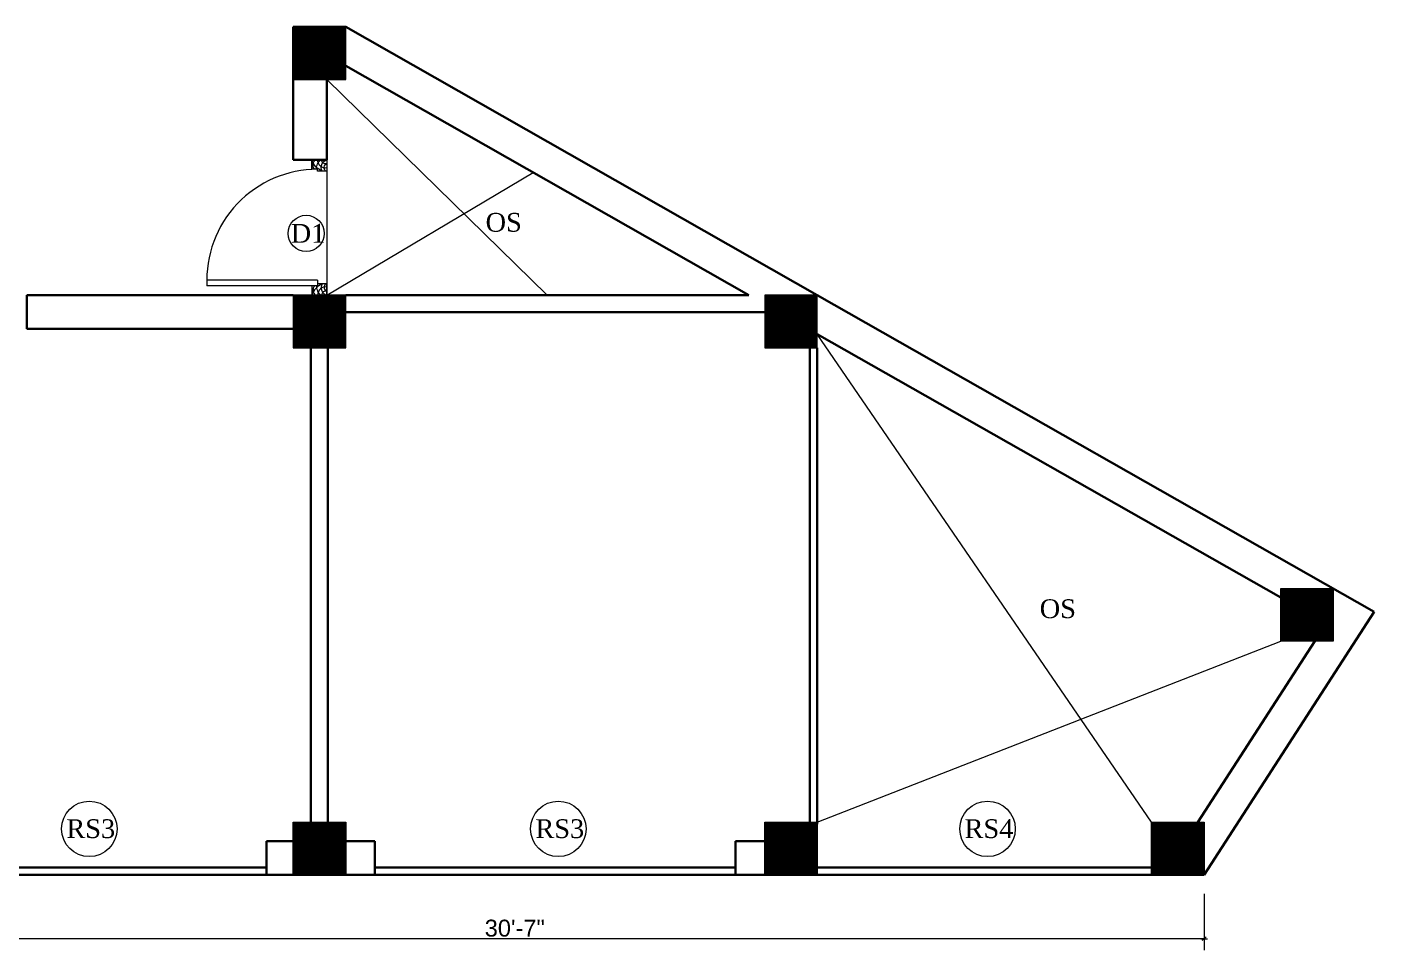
# Model space of a CAD drawing. Header units: inches. Extents: x 4069 to 291496, y -47643 to 12535.
# Drawn here: x 132485.6 to 132844.3, y -23205.1 to -22959.4 of the extents above; entities that cross this region are included whole.
import ezdxf

# ---------------------------------------------------------------- set-up
doc = ezdxf.new("R2010")
doc.units = ezdxf.units.IN
doc.header["$LTSCALE"] = 5
doc.header["$MEASUREMENT"] = 0
doc.layers.add('A-WALL', color=7, linetype='Continuous', lineweight=9)
doc.layers.add('DOOR', color=62, linetype='Continuous', lineweight=0)
doc.layers.add('dim line', color=7, linetype='Continuous', lineweight=15, true_color=0xfab2b2)
doc.layers.add('TEXT', color=6, linetype='Continuous')
doc.layers.add('WALL', color=7, linetype='Continuous')
doc.styles.add('ordinary', font='times.ttf')
doc.styles.get("Standard").update_dxf_attribs({"font": 'arial.ttf'})
doc.dimstyles.new('Standard$0', dxfattribs={"dimtxt": 6, "dimasz": 4, "dimexe": 3, "dimexo": 6, "dimgap": 3, "dimtad": 1, "dimdec": 1, "dimzin": 0, "dimdsep": 46, "dimlunit": 4, "dimtxsty": 'Standard', "dimcen": 0.09, "dimclrd": 6, "dimclre": 6, "dimclrt": 7, "dimadec": 0, "dimazin": 0, "dimtfac": 1, "dimtdec": 1, "dimtix": 1, "dimtofl": 0, "dimtmove": 1, "dimatfit": 3, "dimfxl": 1, "dimtolj": 1, "dimtzin": 0, "dimlwd": 18, "dimlwe": 18, "dimarcsym": 0})

# ---------------------------------------------------------------- blocks, each defined once
blk = doc.blocks.new('A$C27B36B59')
at = {"layer": 'DOOR'}
for p, q in [((0, 4), (0, 0)), ((2.5, 4), (0, 4)), ((2.5, 2.5), (2.5, 4)), ((0, 0), (3, 0)), ((3, 2.5), (2.5, 2.5)), ((3, 0), (3, 2.5))]:
    blk.add_line(p, q, dxfattribs=at)
for centre, radius, start, end in [((-1.4, -0.54), 4.75, 22.1411, 72.838), ((1.34, 2.09), 1.64, 45.138, 144.8948), ((2.21, 0.3), 2.49, 83.3149, 152.658), ((0.13, 0.37), 2.05, 349.4875, 93.6805), ((1.96, -0.47), 2.01, 58.7447, 166.495), ((-0.06, 0.32), 1.13, 343.542, 86.947), ((2.08, -0.4), 1.17, 38.2816, 160.1519)]:
    blk.add_arc(centre, radius, start, end, dxfattribs=at)
blk = doc.blocks.new('D2')
at = {"layer": 'DOOR'}
for p, q in [((74473.95, 24047.59), (74473.95, 24018.09)), ((74473.95, 24047.59), (74475.45, 24047.59)), ((74475.45, 24047.59), (74475.45, 24018.13))]:
    blk.add_line(p, q, dxfattribs=at)
blk.add_arc((74473.95, 24047.59), 29.5, 180, 272.9146, dxfattribs=at)
at = {"layer": 'DOOR', "xscale": -1, "rotation": 180}
blk.add_blockref('A$C27B36B59', (74441.95, 24050.09), dxfattribs=at)
at = {"layer": 'DOOR', "rotation": 180}
blk.add_blockref('A$C27B36B59', (74477.95, 24050.09), dxfattribs=at)
blk = doc.blocks.new('oblique')
at = {"color": 0, "lineweight": -2}
blk.add_line((0.25, 0.25), (-0.25, -0.25), dxfattribs=at)
at = {"layer": 'dim line', "lineweight": 9}
for p, q in [((-0.4375, 0), (0.4375, 0)), ((0, 0.4375), (0, -0.4375))]:
    blk.add_line(p, q, dxfattribs=at)
blk = doc.blocks.new('*D5143')
at = {"layer": 'A-WALL', "color": 47, "lineweight": 0, "ltscale": 5, "transparency": 16777216}
for p, q in [((132431.91, -23190.07), (132431.91, -23205.07)), ((132799.02, -23190.07), (132799.02, -23205.07))]:
    blk.add_line(p, q, dxfattribs=at)
at = {"layer": 'A-WALL', "color": 33, "lineweight": 0, "ltscale": 5, "transparency": 16777216}
blk.add_line((132799.02, -23202.07), (132431.91, -23202.07), dxfattribs=at)
at = {"layer": 'Defpoints', "color": 0, "ltscale": 5, "transparency": 16777216}
for p in [(132431.91, -23185.07), (132799.02, -23185.07), (132431.91, -23202.07)]:
    blk.add_point(p, dxfattribs=at)
at = {"layer": 'A-WALL', "color": 33, "lineweight": 0, "ltscale": 5, "transparency": 16777216, "xscale": 2, "yscale": 2, "zscale": 2, "rotation": 180}
blk.add_blockref('oblique', (132431.91, -23202.07), dxfattribs=at)
at = {"layer": 'A-WALL', "color": 33, "lineweight": 0, "ltscale": 5, "transparency": 16777216, "xscale": 2, "yscale": 2, "zscale": 2}
blk.add_blockref('oblique', (132799.02, -23202.07), dxfattribs=at)
at = {"layer": 'A-WALL', "color": 7, "ltscale": 5, "transparency": 16777216, "insert": (132615.46, -23199.27), "char_height": 4.5, "attachment_point": 5}
blk.add_mtext('\\A1;30\'-7"', dxfattribs=at)
blk = doc.blocks.new('_OBLIQUE')
at = {"color": 0, "linetype": 'ByBlock'}
blk.add_line((-0.5, -0.5), (0.5, 0.5), dxfattribs=at)

msp = doc.modelspace()

# ---------------------------------------------------------------- hatches: boundary and pattern name
at = {"layer": 'A-WALL', "ltscale": 5}
h = msp.add_hatch(dxfattribs=at)
h.set_pattern_fill('ANSI31', color=256)
h.set_pattern_definition([(45, (108134.36964, -24612.12097), (-0.08838834765, 0.08838834765), [])])
h.paths.add_polyline_path([(132556.44766, -22973.39983), (132570.44766, -22973.39983), (132570.44766, -22959.39983), (132556.44766, -22959.39983)])
h = msp.add_hatch(dxfattribs=at)
h.set_pattern_fill('ANSI31', color=256)
h.set_pattern_definition([(45, (108134.36964, -24683.50437), (-0.08838834765, 0.08838834765), [])])
h.paths.add_polyline_path([(132556.44766, -23044.78323), (132570.44766, -23044.78323), (132570.44766, -23030.78323), (132556.44766, -23030.78323)])
h = msp.add_hatch(dxfattribs=at)
h.set_pattern_fill('ANSI31', color=256)
h.set_pattern_definition([(45, (108150.31532, -24683.50437), (-0.08838834765, 0.08838834765), [])])
h.paths.add_polyline_path([(132696.01445, -23044.78323), (132696.01445, -23030.78323), (132682.01445, -23030.78323), (132682.01445, -23044.78323)])
h = msp.add_hatch(dxfattribs=at)
h.set_pattern_fill('ANSI31', color=256)
h.set_pattern_definition([(45, (108287.70196, -24612.60722), (-0.08838834765, 0.08838834765), [])])
h.paths.add_polyline_path([(132819.40109, -23108.88608), (132819.40109, -23122.88608), (132833.40109, -23122.88608), (132833.40109, -23108.88608)])
h = msp.add_hatch(dxfattribs=at)
h.set_pattern_fill('ANSI31', color=256)
h.set_pattern_definition([(45, (108024.74853, -24674.7867), (-0.08838834765, 0.08838834765), [])])
h.paths.add_polyline_path([(132556.44766, -23171.06555), (132556.44766, -23185.06555), (132570.44766, -23185.06555), (132570.44766, -23171.06555)])
h = msp.add_hatch(dxfattribs=at)
h.set_pattern_fill('ANSI31', color=256)
h.set_pattern_definition([(45, (108150.31532, -24674.7867), (-0.08838834765, 0.08838834765), [])])
h.paths.add_polyline_path([(132682.01445, -23171.06555), (132682.01445, -23185.06555), (132696.01445, -23185.06555), (132696.01445, -23171.06555)])
h = msp.add_hatch(dxfattribs=at)
h.set_pattern_fill('ANSI31', color=256)
h.set_pattern_definition([(45, (108253.32459, -24674.7867), (-0.08838834765, 0.08838834765), [])])
h.paths.add_polyline_path([(132785.02372, -23171.06555), (132785.02372, -23185.06555), (132799.02372, -23185.06555), (132799.02372, -23171.06555)])

# ---------------------------------------------------------------- linework, layer by layer
at = {"layer": 'A-WALL', "lineweight": 30}
for p, q in [((132556.44766, -22959.39983), (132556.44766, -22994.78323)), ((132570.44766, -22959.39983), (132556.44766, -22959.39983)), ((132570.44766, -22959.39983), (132696.01445, -23030.78323)), ((132570.44766, -22969.75249), (132677.80363, -23030.78323)), ((132565.44766, -22973.39983), (132565.44766, -22994.78323)), ((132565.44766, -22994.78323), (132556.44766, -22994.78323)), ((132485.5614, -23039.78323), (132485.5614, -23030.78323)), ((132485.5614, -23030.78323), (132556.44766, -23030.78323)), ((132570.44766, -23030.78323), (132677.80363, -23030.78323)), ((132696.01445, -23030.78323), (132844.26033, -23115.05944)), ((132682.01445, -23035.28323), (132570.44766, -23035.28323)), ((132556.44766, -23039.78323), (132485.5614, -23039.78323)), ((132696.01445, -23041.13589), (132819.40109, -23111.27989)), ((132561.19766, -23044.78323), (132561.19766, -23171.06555)), ((132565.69766, -23044.78323), (132565.69766, -23171.06555)), ((132694.01445, -23044.78323), (132694.01445, -23171.06555)), ((132696.01445, -23044.78323), (132696.01445, -23171.56555)), ((132844.26033, -23115.05944), (132799.02372, -23185.06555)), ((132828.48743, -23122.88608), (132797.35477, -23171.06555)), ((132549.34223, -23185.06555), (132549.34223, -23176.06555)), ((132549.34223, -23176.06555), (132556.44766, -23176.06555)), ((132578.23106, -23176.06555), (132570.44766, -23176.06555)), ((132578.23106, -23185.06555), (132578.23106, -23176.06555)), ((132674.23106, -23185.06555), (132674.23106, -23176.06555)), ((132674.23106, -23176.06555), (132682.01445, -23176.06555)), ((132799.02372, -23185.06555), (132431.90501, -23185.06555)), ((132549.34223, -23183.06555), (132453.34223, -23183.06555)), ((132674.23106, -23183.06555), (132578.23106, -23183.06555)), ((132785.02372, -23183.06555), (132696.01445, -23183.06555))]:
    msp.add_line(p, q, dxfattribs=at)
at = {"layer": 'A-WALL', "ltscale": 5}
for p, q in [((132565.44766, -22973.39983), (132624.12564, -23030.78323)), ((132565.44766, -22994.78323), (132565.44766, -23030.78323)), ((132565.44766, -23030.78323), (132620.39636, -22998.1478)), ((132785.02372, -23171.06555), (132696.01445, -23041.13589)), ((132696.01445, -23171.06555), (132819.40109, -23122.88608)), ((132674.23106, -23183.06555), (132578.23106, -23183.06555))]:
    msp.add_line(p, q, dxfattribs=at)
for points in [[(132556.44766, -22973.39983), (132570.44766, -22973.39983), (132570.44766, -22959.39983), (132556.44766, -22959.39983)], [(132556.44766, -23044.78323), (132570.44766, -23044.78323), (132570.44766, -23030.78323), (132556.44766, -23030.78323)], [(132682.01445, -23044.78323), (132696.01445, -23044.78323), (132696.01445, -23030.78323), (132682.01445, -23030.78323)], [(132819.40109, -23108.88608), (132833.40109, -23108.88608), (132833.40109, -23122.88608), (132819.40109, -23122.88608)], [(132556.44766, -23171.06555), (132570.44766, -23171.06555), (132570.44766, -23185.06555), (132556.44766, -23185.06555)], [(132682.01445, -23171.06555), (132696.01445, -23171.06555), (132696.01445, -23185.06555), (132682.01445, -23185.06555)], [(132785.02372, -23171.06555), (132799.02372, -23171.06555), (132799.02372, -23185.06555), (132785.02372, -23185.06555)]]:
    msp.add_lwpolyline(points, close=True, dxfattribs=at)
for centre, radius in [((132559.91409, -23014.33562), 4.82435), ((132502.16157, -23172.82123), 7.38406), ((132627.0504, -23172.82123), 7.38406), ((132741.33843, -23172.82123), 7.38406)]:
    msp.add_circle(centre, radius, dxfattribs=at)

# ---------------------------------------------------------------- block references
at = {"layer": 'WALL', "color": 2, "linetype": 'ByBlock', "rotation": 270.0000000001832}
msp.add_blockref('D2', (108515.35974, 51447.168), dxfattribs=at)

# ---------------------------------------------------------------- texts
at = {"layer": 'TEXT', "style": 'ordinary'}
for s, p in [('OS', (132607.6833, -23013.89449)), ('D1', (132555.79008, -23016.83021)), ('OS', (132755.23599, -23116.72515)), ('RS3', (132496.04405, -23175.26535)), ('RS3', (132620.93288, -23175.26535)), ('RS4', (132735.22091, -23175.26535))]:
    msp.add_text(s, height=5, dxfattribs=at).set_placement(p)

# ---------------------------------------------------------------- dimensions: what is measured, and where the dimension line sits
at = {"layer": 'A-WALL', "ltscale": 5}
dim = msp.add_linear_dim(base=(132431.90501, -23202.07281), p1=(132799.02372, -23185.06555), p2=(132431.90501, -23185.06555), dimstyle='Standard$0', override={"dimtxt": 4.5, "dimasz": 2, "dimexo": 5, "dimgap": 0.5, "dimdec": 0, "dimzin": 12, "dimpost": '\\X', "dimblk": 'oblique', "dimcen": 3, "dimclrd": 33, "dimclre": 47, "dimtfac": 0.5, "dimtdec": 0, "dimfxl": 3, "dimlwd": 0, "dimlwe": 0}, dxfattribs=at)
dim.commit()
dim.dimension.update_dxf_attribs({"geometry": '*D5143', "text_midpoint": (132615.46436, -23199.2737)})

doc.saveas('drawing.dxf')
